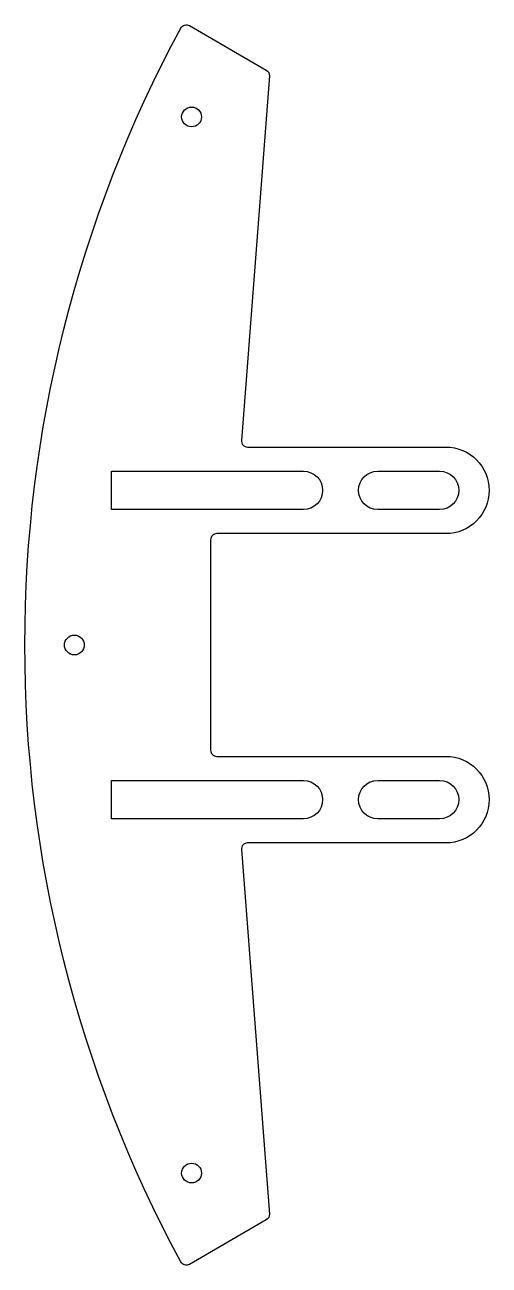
# Model space of a CAD drawing. Header units: millimetres. Extents: x -210 to -135, y -100 to 100.
import ezdxf

# ---------------------------------------------------------------- set-up
doc = ezdxf.new("R2010")
doc.units = ezdxf.units.MM
doc.layers.get('0').update_dxf_attribs({"linetype": 'CONTINUOUS'})

msp = doc.modelspace()

# ---------------------------------------------------------------- linework, layer by layer
for points in [[(-142, -18, -1), (-142, -32), (-174.02, -32, 0.436797), (-175.02, -33.08), (-170.5, -92.01, -0.288551), (-171, -92.95), (-183.42, -100.13, -0.422648), (-184.8, -99.74, -0.25262), (-184.8, 99.74, -0.422648), (-183.42, 100.13), (-171, 92.95, -0.288551), (-170.5, 92.01), (-175.02, 33.08, 0.436797), (-174.02, 32), (-142, 32, -1), (-142, 18), (-179, 18, 0.414214), (-180, 17), (-180, -17, 0.414214), (-179, -18)], [(-165, 28.1, -1), (-165, 21.9), (-196, 21.9), (-196, 28.1)], [(-143, 28.1, -1), (-143, 21.9), (-153, 21.9, -1), (-153, 28.1)], [(-165, -21.9, -1), (-165, -28.1), (-196, -28.1), (-196, -21.9)], [(-143, -21.9, -1), (-143, -28.1), (-153, -28.1, -1), (-153, -21.9)]]:
    msp.add_lwpolyline(points, format="xyb", close=True)
for centre in [(-183.07, 85.37), (-202, 0), (-183.07, -85.37)]:
    msp.add_circle(centre, 1.6)

doc.saveas('drawing.dxf')
